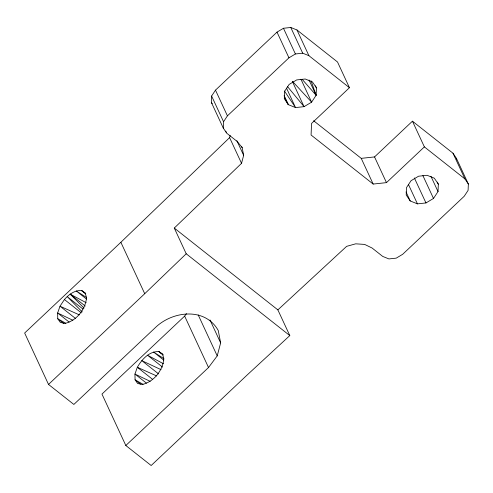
<?xml version="1.0" encoding="UTF-8"?>
<svg xmlns="http://www.w3.org/2000/svg" width="493" height="493" viewBox="0 0 493 493"><rect width="100%" height="100%" fill="white"/><g stroke="black" fill="none" stroke-linecap="round" stroke-linejoin="round"><path stroke-width="0.74" d="M186.49 313.659L184.653 316.105L101.959 394.092L125.826 445.506L151.166 465.521L247.381 374.785L289.804 335.591L186.218 253.772L174.282 228.062L241.539 163.337L243.647 155.32L242.18 147.684L237.355 141.602L226.706 133.19L223.286 128.088L211.349 102.384L211.614 96.03L215.49 90.139L277.011 32.119L283.469 28.267L290.778 27.479L296.971 29.974L337.52 62.001L349.451 87.711L311.551 123.453L311.077 135.014L373.17 184.062L386.475 182.632L424.374 146.889L412.444 121.186L374.544 156.928L361.233 158.358L313.61 120.742M223.286 128.088L223.545 121.734L211.614 96.03M316.426 87.871L312.433 81.918L305.204 79.009L296.675 79.921L289.144 84.42L284.621 91.291L284.313 98.705L288.313 104.664L295.541 107.573L304.064 106.654L311.601 102.156L316.124 95.285L316.426 87.871L315.458 85.788M438.326 184.16L434.333 178.207L427.104 175.292L418.575 176.211L411.045 180.709L406.522 187.58L406.214 194.994L410.213 200.947L417.442 203.862L425.97 202.943L433.501 198.445L438.024 191.574L438.326 184.16L437.359 182.077M456.358 159.732L456.419 158.315L452.993 153.212L412.444 121.186M456.419 158.315L468.35 184.025L468.091 190.378L464.209 196.269L402.689 254.283L396.236 258.141L388.922 258.924L382.728 256.428L372.086 248.022L364.635 244.411L355.7 243.825L346.634 246.346L277.867 309.887L289.804 335.591M125.826 445.506L208.521 367.519L217.222 355.884L220.642 342.894L218.263 330.532C205.445 307.533 173.93 310.787 156.552 326.471L73.858 404.451L48.517 384.435L24.65 333.021L120.865 242.291L229.602 137.627L230.182 135.439M223.545 121.734L227.421 115.843L288.941 57.829L295.399 53.971L302.708 53.189L308.901 55.678L349.451 87.711M64.429 299.528L59.998 306.208L57.638 313L57.755 318.737L60.331 322.422L64.916 323.426C76.6 320.746 85.425 309.444 86.546 297.704L85.172 292.885L81.511 290.488C74.646 290.1 68.718 294.561 64.429 299.528L81.327 312.876M48.517 384.435L144.732 293.699L186.218 253.772M79.385 314.891L59.998 306.208L75.688 318.601M156.7 375.962L137.313 367.273L134.953 374.064L135.07 379.801L137.639 383.492L142.224 384.491C153.908 381.816 162.733 370.514 163.855 358.768L162.48 353.949L158.826 351.552C149.059 351.182 141.824 359.526 137.313 367.273L152.399 379.191M161.075 369.688L141.737 360.599L158.635 373.94M72.878 320.271L57.638 313L69.106 322.058M150.186 381.342L134.953 374.064L146.415 383.123M84.007 308.051L70.16 294.124L86.189 302.714M163.497 363.779L147.469 355.194L162.554 367.106M65.723 323.248L57.755 318.737L63.794 323.5M143.032 384.312L135.07 379.801L140.499 384.09M86.423 297.452L76.205 290.925L86.46 299.029M163.731 358.522L153.514 351.996L163.768 360.093M85.739 293.754L81.511 290.488L85.739 293.822M163.054 354.824L158.826 351.552L163.047 354.892M424.374 146.889L464.924 178.916L468.35 184.025M174.282 228.062L277.867 309.887M70.16 294.124L85.246 306.042M82.879 308.994L67.19 296.601L82.245 311.896M292.645 81.511L311.601 102.156L300.958 79.231M302.16 79.305L316.124 95.285L311.071 80.889M287.511 86.589L304.064 106.654L292.454 81.647M211.349 102.384L212.206 103.659M284.467 91.039L295.541 107.573L286.513 88.118M284.245 96.579L288.313 104.664L284.122 95.63M452.993 153.212L464.924 178.916M430.931 176.284L438.024 191.574M422.858 175.52L433.501 198.445M414.354 177.93L425.97 202.943M408.414 184.407L417.442 203.862M406.022 191.919L410.213 200.947M374.544 156.928L386.475 182.632M361.233 158.358L373.17 184.062M296.971 29.974L308.901 55.678M290.778 27.479L302.708 53.189M309.031 80.002L316.124 95.285M283.469 28.267L295.399 53.971M277.011 32.119L288.941 57.829M215.49 90.139L227.421 115.843M241.533 146.298L242.18 147.684M236.874 140.727L243.647 155.32M229.602 137.627L241.539 163.337M225.739 131.107L226.386 132.5M210 319.969L220.642 342.894M198.192 314.891L217.222 355.884M184.653 316.105L208.521 367.519M120.865 242.291L144.732 293.699"/></g></svg>
